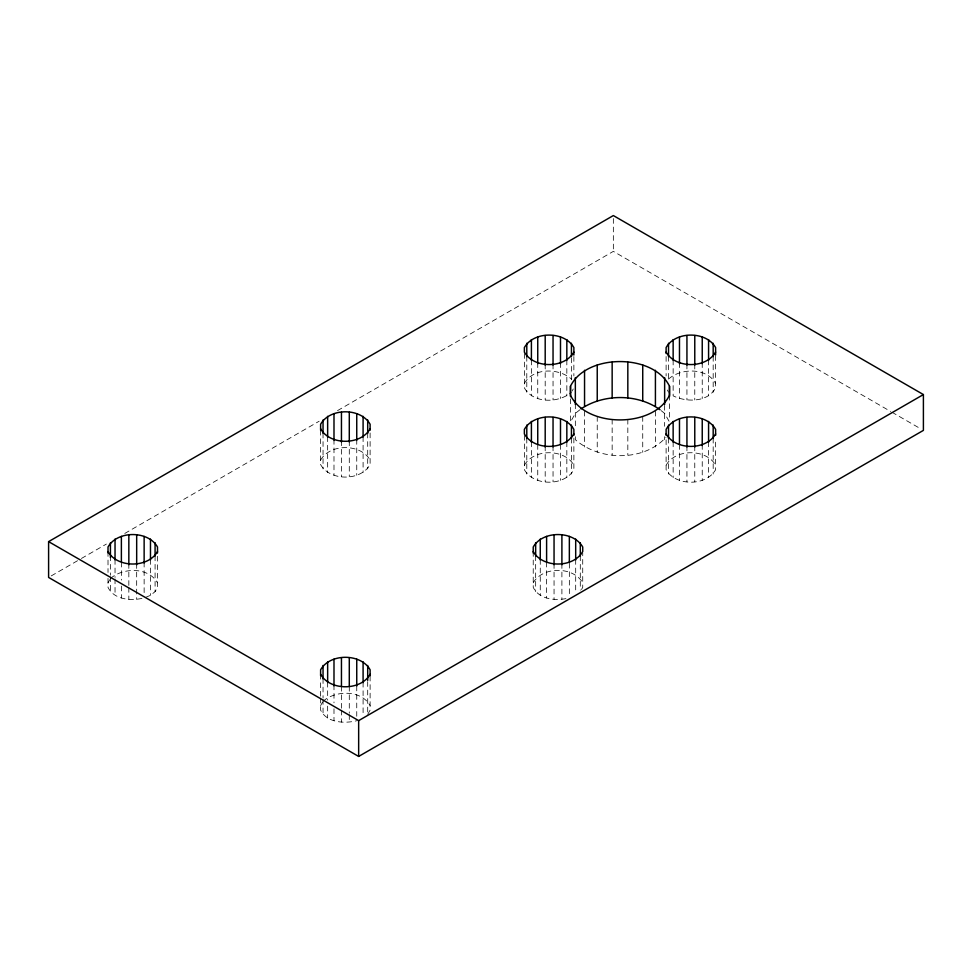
<?xml version="1.0" encoding="UTF-8"?>
<svg xmlns="http://www.w3.org/2000/svg" width="972" height="972" viewBox="0 0 972 972"><rect width="100%" height="100%" fill="white"/><g stroke="black" fill="none" stroke-linecap="round" stroke-linejoin="round"><path stroke-width="0.73" stroke-dasharray="4.86 3.65" d="M108.014 582.836L109.824 579.604M145.399 597.452L150.478 595.326L155.083 591.656L157.5 587.355L157.5 553.044M320.614 460.084C329.921 443.451 360.806 443.451 370.113 460.084M320.614 430.292L320.614 464.604C329.921 481.237 360.806 481.237 370.113 464.604L370.113 430.292M320.614 705.587L322.437 702.355M524.37 383.369C533.251 367.525 558.815 367.878 571.439 379.056M367.695 714.408L370.113 710.107L370.113 675.795M524.37 465.199C533.677 448.566 564.562 448.566 573.869 465.199M572.046 391.121L573.261 388.97M524.37 435.407L524.37 469.719C533.677 486.352 564.562 486.352 573.869 469.719L573.869 435.407M533.227 582.836C542.534 566.202 573.419 566.202 582.726 582.836M575.339 436.695L575.339 439.684C599.578 461.068 643.999 461.749 666.027 437.218M581.511 589.506L582.726 587.355L582.726 553.044M666.112 465.199C675.418 448.566 706.304 448.566 715.611 465.199M673.146 360.053L673.146 395.859C686.402 402.396 707.835 402.493 715.611 387.889L715.611 353.577M666.112 439.842L666.112 469.719C675.418 486.352 706.304 486.352 715.611 469.719L715.611 439.842M110.431 578.522C123.055 567.344 148.619 566.992 157.5 582.836M524.37 353.577L524.37 387.889C533.251 403.732 558.815 403.368 571.439 392.19M579.944 409.747L575.339 413.404L570.491 422.018L570.491 396.758M668.529 379.056C681.153 367.878 706.717 367.525 715.611 383.369M323.044 701.274C335.668 690.096 361.232 689.743 370.113 705.587M51.224 575.91L80.117 559.228M81.429 558.463L106.385 544.065M124.781 533.446L319.156 421.216M337.539 410.609L613.344 251.371L890.559 411.411M108.014 578.352L108.014 587.355C113.979 599.7 130.722 600.963 142.641 598.266M533.227 551.549L533.227 587.355C538.877 599.226 554.83 600.854 566.372 598.545M320.614 698.127L320.614 710.107C326.92 722.949 344.453 723.739 356.748 720.738M891.871 412.177L920.776 428.859M661.179 410.658L664.641 413.404L669.489 422.018M667.327 390.039L668.529 392.19M713.181 356.396L713.181 392.19M713.181 438.226L713.181 474.032M708.576 360.053L708.576 395.859M708.576 441.883L708.576 477.689M702.234 362.714L702.234 398.52M702.234 444.544L702.234 480.35M694.773 364.111L694.773 399.917M694.773 445.941L694.773 481.748M686.937 364.111L686.937 399.917M686.937 445.941L686.937 481.748M679.489 362.714L679.489 398.52M679.489 444.544L679.489 480.35M673.146 441.883L673.146 477.689M669.489 395.264L669.489 420.633M668.529 356.396L668.529 380.259M668.529 438.226L668.529 474.032M666.112 356.517L666.112 375.957M664.641 405.373L664.641 426.258M664.641 436.695L664.641 439.684M655.42 411.205L655.42 446.998M642.735 416.526L642.735 452.32M627.827 419.321L627.827 455.115M613.344 218.554L613.344 251.371M612.153 419.321L612.153 455.115M597.233 416.514L597.233 452.32M584.549 411.205L584.549 446.998M580.296 555.863L580.296 590.174M575.691 559.52L575.691 592.337M575.339 403.878L575.339 426.258M573.869 356.517L573.869 375.957M571.439 357.89L571.439 380.259M571.439 438.226L571.439 474.032M569.349 563.25L569.349 596.492M566.834 360.053L566.834 395.859M566.834 441.883L566.834 477.689M561.901 563.578L561.901 599.384M560.492 362.714L560.492 398.52M560.492 444.544L560.492 480.35M554.052 563.578L554.052 599.384M553.044 364.111L553.044 399.917M553.044 445.941L553.044 481.748M546.604 562.181L546.604 597.987M545.195 364.111L545.195 399.917M545.195 445.941L545.195 481.748M540.262 559.52L540.262 595.326M537.747 362.714L537.747 398.52M537.747 444.544L537.747 480.35M535.657 555.863L535.657 591.656M531.405 360.053L531.405 395.859M531.405 441.883L531.405 477.689M526.788 356.396L526.788 392.19M526.788 438.226L526.788 474.032M367.695 433.111L367.695 468.917M367.695 681.591L367.695 712.913M363.091 436.768L363.091 472.574M363.091 682.271L363.091 715.088M356.748 439.429L356.748 475.235M356.748 686.001L356.748 716.255M349.288 440.826L349.288 476.632M349.288 686.329L349.288 713.181M349.288 714.675L349.288 722.135M341.451 440.826L341.451 476.632M341.451 686.329L341.451 708.71M341.451 710.192L341.451 722.135M333.991 439.429L333.991 475.235M333.991 684.932L333.991 702.829M333.991 708.795L333.991 720.738M327.649 436.768L327.649 472.574M327.649 682.271L327.649 700.168M327.649 706.134L327.649 718.077M323.044 433.111L323.044 468.917M323.044 678.614L323.044 698.005M323.044 699.488L323.044 714.408M320.614 674.301L320.614 696.681M155.083 555.863L155.083 591.656M150.478 559.52L150.478 595.326M144.135 562.181L144.135 593.503M136.675 563.578L136.675 599.384M128.839 563.578L128.839 585.958M128.839 587.452L128.839 599.384M121.379 562.181L121.379 580.077M121.379 586.055L121.379 597.987M115.036 559.52L115.036 577.417M115.036 578.911L115.036 595.326M110.431 555.863L110.431 575.254M110.431 576.748L110.431 591.656M108.014 551.549L108.014 572.435"/><path stroke-width="1.46" d="M570.491 386.212L570.491 395.264C586.408 428.13 653.573 428.13 669.489 395.264L669.489 386.212C653.573 353.358 586.408 353.358 570.491 386.212L570.491 396.661M157.5 552.995L157.5 547.029C148.206 530.396 117.308 530.396 108.014 547.029L108.014 552.995M157.5 551.549C148.206 568.183 117.308 568.183 108.014 551.549M370.113 430.244L370.113 424.278C360.806 407.645 329.921 407.645 320.614 424.278L320.614 430.244M370.113 428.81C360.806 445.443 329.921 445.443 320.614 428.81M370.113 675.747L370.113 669.781C360.806 653.148 329.921 653.148 320.614 669.781L320.614 675.747M573.869 355.023L573.869 347.563C564.562 330.93 533.677 330.93 524.37 347.563L524.37 352.083C533.677 368.716 564.562 368.716 573.869 352.083M370.113 674.301C360.806 690.934 329.921 690.934 320.614 674.301M573.869 435.359L573.869 429.393C564.562 412.76 533.677 412.76 524.37 429.393L524.37 433.925C533.677 450.558 564.562 450.558 573.869 433.925M533.227 551.549C542.534 568.183 573.419 568.183 582.726 551.549L582.726 547.029C573.419 530.396 542.534 530.396 533.227 547.029L533.227 552.995M715.611 355.023L715.611 347.563C706.304 330.93 675.418 330.93 666.112 347.563L666.112 353.529M715.611 435.359L715.611 429.393C706.304 412.76 675.418 412.76 666.112 429.393L666.112 435.359M715.611 352.083C706.304 368.716 675.418 368.716 666.112 352.083M715.611 433.925C706.304 450.558 675.418 450.558 666.112 433.925M581.098 408.835C603.891 393.66 637.705 393.624 660.037 409.747M48.6 541.623L613.344 215.565L923.4 394.571L923.4 430.377L358.656 756.435L48.6 577.429L48.6 541.623L358.656 720.629L923.4 394.571M713.181 343.262L713.181 356.688M713.181 425.092L713.181 438.518M708.576 339.593L708.576 360.478M708.576 421.423L708.576 442.309M702.234 336.932L702.234 363.783M702.234 418.774L702.234 445.626M694.773 335.534L694.773 365.375M694.773 417.365L694.773 447.205M686.937 335.534L686.937 365.375M686.937 417.365L686.937 447.205M679.477 336.932L679.477 363.783M679.477 418.774L679.477 444.131M673.146 339.593L673.146 360.478M673.146 421.423L673.146 442.309M669.489 386.212L669.489 396.661M668.529 343.262L668.529 356.688M668.529 425.092L668.529 438.518M664.641 377.61L664.641 404.461M655.42 370.283L655.42 406.089M642.735 364.962L642.735 400.768M627.827 362.167L627.827 397.973M612.153 362.167L612.153 397.973M597.233 364.962L597.233 400.768M584.549 370.283L584.549 406.089M580.296 542.728L580.296 556.154M575.691 539.059L575.691 559.945M575.339 377.61L575.339 404.461M571.439 343.262L571.439 356.688M571.439 425.092L571.439 438.518M569.349 536.398L569.349 561.767M566.834 339.593L566.834 360.478M566.834 421.423L566.834 442.309M561.901 535.001L561.901 564.841M560.492 336.932L560.492 363.783M560.492 418.774L560.492 444.131M554.052 535.001L554.052 564.841M553.044 335.534L553.044 365.375M553.044 417.365L553.044 447.205M546.604 536.398L546.604 561.767M545.195 335.534L545.195 365.375M545.195 417.365L545.195 447.205M540.262 539.059L540.262 559.945M537.747 336.932L537.747 363.783M537.747 418.774L537.747 444.131M535.657 542.728L535.657 556.154M531.405 339.593L531.405 360.478M531.405 421.423L531.405 442.309M526.788 343.262L526.788 356.688M526.788 425.092L526.788 438.518M367.695 419.977L367.695 433.403M367.695 665.468L367.695 680.388M363.091 416.32L363.091 437.193M363.091 661.811L363.091 682.696M358.656 720.629L358.656 756.435M356.748 413.659L356.748 440.51M356.748 659.15L356.748 686.001M349.288 412.25L349.288 442.09M349.288 657.752L349.288 686.098M341.451 412.25L341.451 442.09M341.451 657.752L341.451 686.098M333.991 413.659L333.991 440.51M333.991 659.15L333.991 686.001M327.649 416.32L327.649 437.193M327.649 661.811L327.649 682.696M323.044 419.977L323.044 433.403M323.044 665.468L323.044 678.906M155.083 542.728L155.083 556.154M150.478 539.059L150.478 559.945M144.135 536.398L144.135 563.25M136.675 535.001L136.675 564.841M128.839 535.001L128.839 564.841M121.379 536.398L121.379 561.767M115.036 539.059L115.036 559.945M110.431 542.728L110.431 557.636"/></g></svg>
